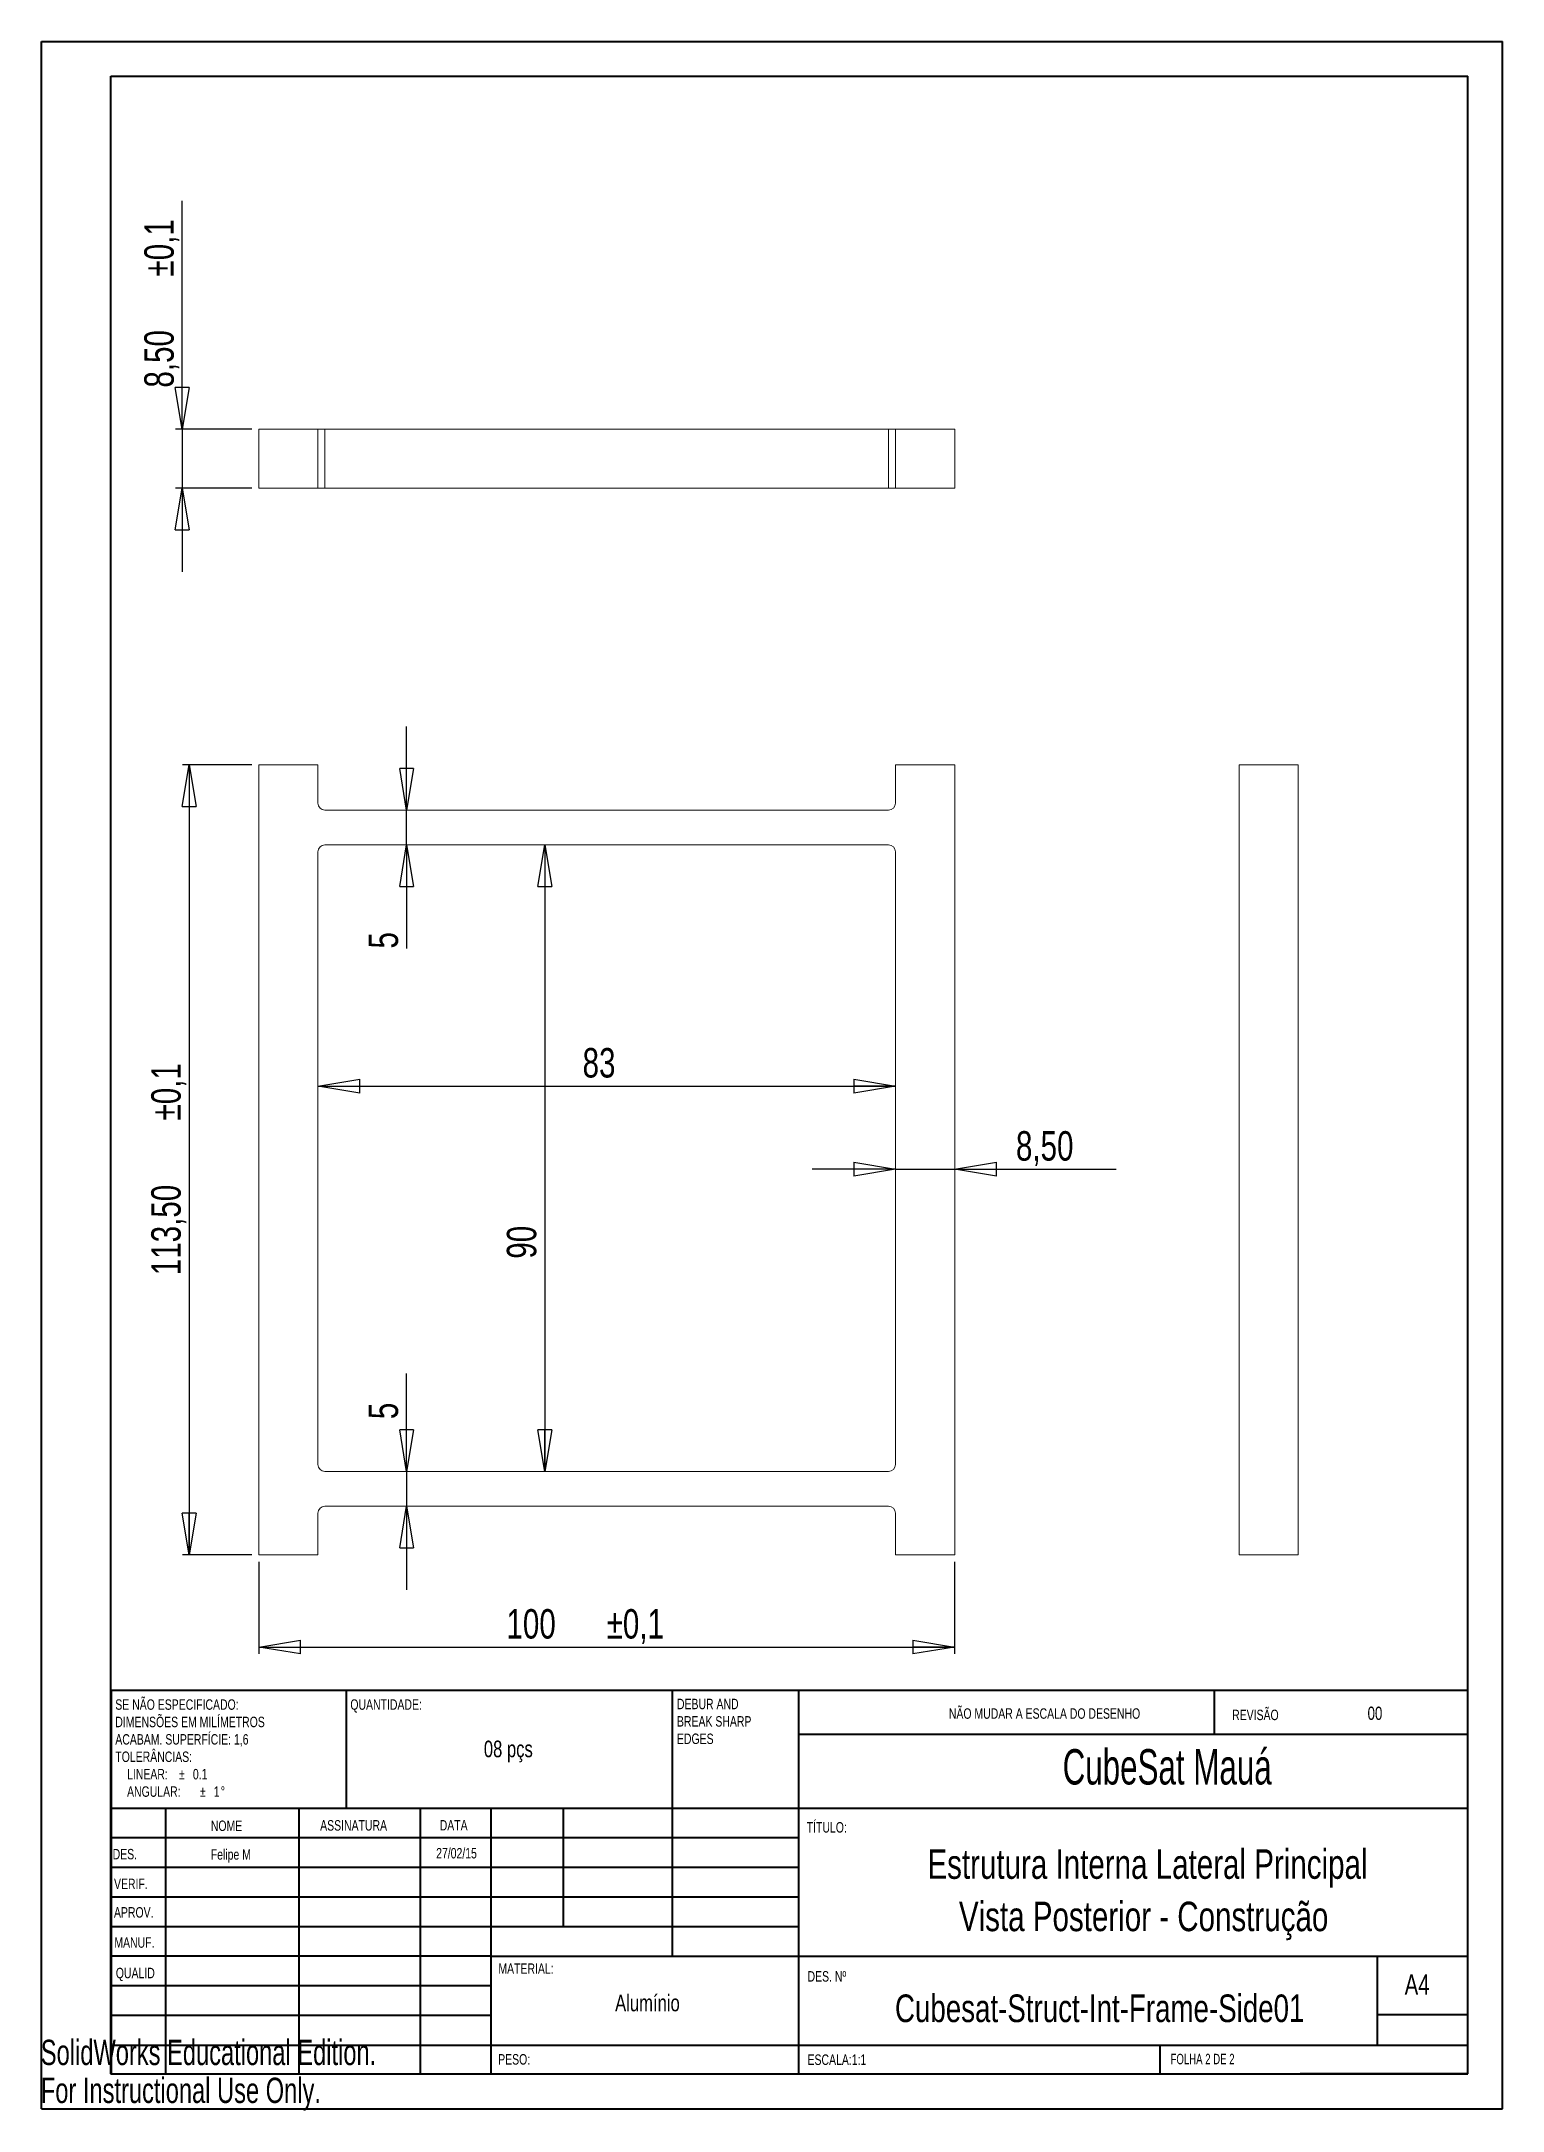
# Paper-space layout 'Folha02' of a CAD drawing. Header units: millimetres. Extents: x 0 to 210, y 0 to 297.
import ezdxf

# ---------------------------------------------------------------- set-up
doc = ezdxf.new("R2010")
doc.units = ezdxf.units.MM
doc.layers.add('FORMAT', color=7, linetype='Continuous')
doc.styles.add('SLDTEXTSTYLE0', font='TXT', dxfattribs={"width": 0.75})
doc.styles.add('SLDTEXTSTYLE1', font='TXT', dxfattribs={"width": 0.663})
doc.styles.add('SLDTEXTSTYLE2', font='TXT', dxfattribs={"width": 0.6875})
doc.styles.add('SLDTEXTSTYLE3', font='TXT', dxfattribs={"width": 0.7})
doc.dimstyles.new('SLDDIMSTYLE0', dxfattribs={"dimtxt": 4.233333, "dimasz": 5.9944, "dimexe": 0, "dimexo": 0.0625, "dimgap": 1.058333, "dimtad": 1, "dimrnd": 1e-09, "dimzin": 12, "dimdsep": 46, "dimtxsty": 'SLDTEXTSTYLE0', "dimblk1": 'CLOSED', "dimblk2": 'CLOSED', "dimsah": 1, "dimcen": 0.09, "dimadec": 0, "dimazin": 3, "dimtfac": 1, "dimtofl": 0, "dimtmove": 0, "dimatfit": 3, "dimldrblk": 'CLOSED', "dimfxl": 0, "dimfrac": 2, "dimtolj": 1, "dimtzin": 12, "dimarcsym": 0})
doc.dimstyles.new('SLDDIMSTYLE1', dxfattribs={"dimtxt": 4.233333, "dimasz": 5.9944, "dimexe": 0, "dimexo": 0.0625, "dimgap": 1.058333, "dimtad": 1, "dimrnd": 1e-09, "dimzin": 12, "dimdsep": 46, "dimtxsty": 'SLDTEXTSTYLE0', "dimblk1": 'CLOSED', "dimblk2": 'CLOSED', "dimsah": 1, "dimcen": 0.09, "dimadec": 0, "dimazin": 3, "dimtfac": 1, "dimtmove": 0, "dimatfit": 0, "dimldrblk": 'CLOSED', "dimfxl": 0, "dimfrac": 2, "dimtolj": 1, "dimtzin": 12, "dimarcsym": 0})
doc.dimstyles.new('SLDDIMSTYLE2', dxfattribs={"dimtxt": 4.233333, "dimasz": 5.9944, "dimexe": 0, "dimexo": 0.0625, "dimgap": 1.058333, "dimtad": 1, "dimrnd": 1e-09, "dimzin": 12, "dimdsep": 46, "dimtxsty": 'SLDTEXTSTYLE0', "dimblk1": 'CLOSED', "dimblk2": 'CLOSED', "dimsah": 1, "dimcen": 0.09, "dimadec": 0, "dimazin": 3, "dimtol": 1, "dimtp": 0.1, "dimtm": 0.1, "dimtfac": 1, "dimtdec": 1, "dimtofl": 0, "dimtmove": 0, "dimatfit": 3, "dimldrblk": 'CLOSED', "dimfxl": 0, "dimfrac": 2, "dimtolj": 1, "dimarcsym": 0})
doc.dimstyles.new('SLDDIMSTYLE3', dxfattribs={"dimtxt": 4.233333, "dimasz": 5.9944, "dimexe": 0, "dimexo": 0.0625, "dimgap": 1.058333, "dimtad": 1, "dimrnd": 1e-09, "dimzin": 12, "dimdsep": 46, "dimtxsty": 'SLDTEXTSTYLE0', "dimblk1": 'CLOSED', "dimblk2": 'CLOSED', "dimsah": 1, "dimcen": 0.09, "dimadec": 0, "dimazin": 3, "dimtol": 1, "dimtp": 0.1, "dimtm": 0.1, "dimtfac": 1, "dimtdec": 1, "dimtmove": 0, "dimatfit": 0, "dimldrblk": 'CLOSED', "dimfxl": 0, "dimfrac": 2, "dimtolj": 1, "dimarcsym": 0})

# ---------------------------------------------------------------- blocks, each defined once
blk = doc.blocks.new('SW_NOTE_2')
at = {"color": 0, "linetype": 'Continuous', "lineweight": 0, "char_height": 1.5, "attachment_point": 1, "style": 'SLDTEXTSTYLE0'}
for s, insert in [('DEBUR AND', (0, 1.93)), ('BREAK SHARP', (0, -0.57)), ('EDGES', (0, -3.07))]:
    blk.add_mtext(s, dxfattribs=dict(at, insert=insert))
blk = doc.blocks.new('SW_NOTE_3')
at = {"color": 0, "linetype": 'Continuous', "lineweight": 0, "char_height": 1.5, "attachment_point": 1, "style": 'SLDTEXTSTYLE0'}
for s, insert in [('SE NÃO ESPECIFICADO:', (0, 1.93)), ('ACABAM. SUPERFÍCIE: 1,6', (0, -3.07)), ('DIMENSÕES EM MILÍMETROS', (0, -0.57)), ('TOLERÂNCIAS:', (0, -5.57)), ('LINEAR:', (1.69, -8.07)), ('%%p', (9.16, -8.07)), ('0.1', (11.15, -8.07)), ('ANGULAR:', (1.69, -10.57)), ('%%p', (12.16, -10.57)), ('1', (14.15, -10.57)), ('%%d', (15.16, -10.57))]:
    blk.add_mtext(s, dxfattribs=dict(at, insert=insert))
blk = doc.blocks.new('_CLOSED')
at = {"color": 0, "linetype": 'ByBlock', "lineweight": -2}
for p, q in [((-1, 0.166667), (0, 0)), ((-1, 0.166667), (-1, -0.166667)), ((0, 0), (-1, -0.166667)), ((0, 0), (-1, 0))]:
    blk.add_line(p, q, dxfattribs=at)
blk = doc.blocks.new('_D')
at = {"layer": 'FORMAT'}
blk.add_line((39.83, 147.14), (122.83, 147.14), dxfattribs=at)
at = {"layer": 'FORMAT', "xscale": 5.9944, "yscale": 5.9944, "rotation": 180.0000000000004}
blk.add_blockref('_CLOSED', (39.83, 147.14, 0.1), dxfattribs=at)
at = {"layer": 'FORMAT', "xscale": 5.9944, "yscale": 5.9944}
blk.add_blockref('_CLOSED', (122.83, 147.14, 0.1), dxfattribs=at)
at = {"layer": 'FORMAT', "insert": (77.86, 152.6, 0.1), "char_height": 4.233, "attachment_point": 1, "style": 'SLDTEXTSTYLE0'}
blk.add_mtext('83', dxfattribs=at)
blk = doc.blocks.new('_D_1')
at = {"layer": 'FORMAT'}
blk.add_line((72.42, 181.78), (72.42, 91.78), dxfattribs=at)
at = {"layer": 'FORMAT', "xscale": 5.9944, "yscale": 5.9944}
for p, rotation in [((72.42, 181.78, 0.1), 90.0000000000004), ((72.42, 91.78, 0.1), 270.0000000000004)]:
    blk.add_blockref('_CLOSED', p, dxfattribs=dict(at, rotation=rotation))
at = {"layer": 'FORMAT', "insert": (66.97, 122.34, 0.1), "char_height": 4.233, "attachment_point": 1, "rotation": 90, "style": 'SLDTEXTSTYLE0'}
blk.add_mtext('90', dxfattribs=at)
blk = doc.blocks.new('_D_2')
at = {"layer": 'FORMAT'}
for p, q in [((122.83, 135.2), (110.84, 135.2)), ((122.83, 135.2), (131.33, 135.2)), ((131.33, 135.2), (154.52, 135.2))]:
    blk.add_line(p, q, dxfattribs=at)
at = {"layer": 'FORMAT', "xscale": 5.9944, "yscale": 5.9944}
blk.add_blockref('_CLOSED', (122.83, 135.2, 0.1), dxfattribs=at)
at = {"layer": 'FORMAT', "xscale": 5.9944, "yscale": 5.9944, "rotation": 180.0000000000004}
blk.add_blockref('_CLOSED', (131.33, 135.2, 0.1), dxfattribs=at)
at = {"layer": 'FORMAT', "insert": (140.14, 140.66, 0.1), "char_height": 4.233, "attachment_point": 1, "style": 'SLDTEXTSTYLE0'}
blk.add_mtext('8,50', dxfattribs=at)
blk = doc.blocks.new('_D_3')
at = {"layer": 'FORMAT'}
for p, q in [((31.33, 78.79), (31.33, 65.56)), ((131.33, 78.79), (131.33, 65.56)), ((31.33, 66.55), (131.33, 66.55))]:
    blk.add_line(p, q, dxfattribs=at)
at = {"layer": 'FORMAT', "xscale": 5.9944, "yscale": 5.9944, "rotation": 180.0000000000004}
blk.add_blockref('_CLOSED', (31.33, 66.55, 0.1), dxfattribs=at)
at = {"layer": 'FORMAT', "xscale": 5.9944, "yscale": 5.9944}
blk.add_blockref('_CLOSED', (131.33, 66.55, 0.1), dxfattribs=at)
at = {"layer": 'FORMAT', "char_height": 4.233, "attachment_point": 1, "style": 'SLDTEXTSTYLE0'}
for s, insert in [('100', (66.92, 72, 0.1)), ('±0,1', (81.32, 72, 0.1))]:
    blk.add_mtext(s, dxfattribs=dict(at, insert=insert))
blk = doc.blocks.new('_D_4')
at = {"layer": 'FORMAT'}
for p, q in [((52.57, 91.78), (52.57, 105.85)), ((52.57, 91.78), (52.57, 86.78)), ((52.57, 86.78), (52.57, 74.79))]:
    blk.add_line(p, q, dxfattribs=at)
at = {"layer": 'FORMAT', "xscale": 5.9944, "yscale": 5.9944}
for p, rotation in [((52.57, 91.78, 0.1), 270.0000000000004), ((52.57, 86.78, 0.1), 90.0000000000004)]:
    blk.add_blockref('_CLOSED', p, dxfattribs=dict(at, rotation=rotation))
at = {"layer": 'FORMAT', "insert": (47.11, 99.29, 0.1), "char_height": 4.23, "attachment_point": 1, "rotation": 90, "style": 'SLDTEXTSTYLE0'}
blk.add_mtext('5', dxfattribs=at)
blk = doc.blocks.new('_D_5')
at = {"layer": 'FORMAT'}
for p, q in [((52.57, 186.78), (52.57, 198.77)), ((52.57, 181.78), (52.57, 186.78)), ((52.57, 181.78), (52.57, 166.9))]:
    blk.add_line(p, q, dxfattribs=at)
at = {"layer": 'FORMAT', "xscale": 5.9944, "yscale": 5.9944}
for p, rotation in [((52.57, 186.78, 0.1), 270.0000000000004), ((52.57, 181.78, 0.1), 90.0000000000004)]:
    blk.add_blockref('_CLOSED', p, dxfattribs=dict(at, rotation=rotation))
at = {"layer": 'FORMAT', "insert": (47.11, 166.9, 0.1), "char_height": 4.23, "attachment_point": 1, "rotation": 90, "style": 'SLDTEXTSTYLE0'}
blk.add_mtext('5', dxfattribs=at)
blk = doc.blocks.new('_D_6')
at = {"layer": 'FORMAT'}
for p, q in [((30.34, 193.28), (20.34, 193.28)), ((21.33, 193.28), (21.33, 79.78)), ((30.34, 79.78), (20.34, 79.78))]:
    blk.add_line(p, q, dxfattribs=at)
at = {"layer": 'FORMAT', "xscale": 5.9944, "yscale": 5.9944}
for p, rotation in [((21.33, 193.28, 0.1), 90.0000000000004), ((21.33, 79.78, 0.1), 270.0000000000004)]:
    blk.add_blockref('_CLOSED', p, dxfattribs=dict(at, rotation=rotation))
at = {"layer": 'FORMAT', "char_height": 4.233, "attachment_point": 1, "rotation": 90, "style": 'SLDTEXTSTYLE0'}
for s, insert in [('±0,1', (15.87, 142.2, 0.1)), ('113,50', (15.87, 119.97, 0.1))]:
    blk.add_mtext(s, dxfattribs=dict(at, insert=insert))
blk = doc.blocks.new('_D_7')
at = {"layer": 'FORMAT'}
for p, q in [((20.33, 241.52), (20.33, 274.33)), ((30.34, 241.52), (19.34, 241.52)), ((20.33, 241.52), (20.33, 233.02)), ((30.34, 233.02), (19.34, 233.02)), ((20.33, 233.02), (20.33, 221.03))]:
    blk.add_line(p, q, dxfattribs=at)
at = {"layer": 'FORMAT', "xscale": 5.9944, "yscale": 5.9944}
for p, rotation in [((20.33, 241.52, 0.1), 270.0000000000004), ((20.33, 233.02, 0.1), 90.0000000000004)]:
    blk.add_blockref('_CLOSED', p, dxfattribs=dict(at, rotation=rotation))
at = {"layer": 'FORMAT', "char_height": 4.233, "attachment_point": 1, "rotation": 90, "style": 'SLDTEXTSTYLE0'}
for s, insert in [('±0,1', (14.87, 263.44, 0.1)), ('8,50', (14.87, 247.48, 0.1))]:
    blk.add_mtext(s, dxfattribs=dict(at, insert=insert))

psp = doc.layouts.new('Folha02')

# ---------------------------------------------------------------- linework, layer by layer
at = {"color": 7, "linetype": 'Continuous', "lineweight": 40}
for p, q in [((0.079, 0.215), (0.079, 297.215)), ((0.079, 297.215), (210.079, 297.215)), ((210.079, 0.215), (210.079, 297.215)), ((210.079, 292.215), (210.079, 297.215)), ((10.079, 292.215), (205.079, 292.215)), ((10.079, 5.215), (10.079, 292.215)), ((205.079, 5.215), (205.079, 292.215)), ((10.111, 60.371), (205.079, 60.371)), ((10.111, 60.371), (10.111, 5.121)), ((43.911, 43.371), (43.911, 60.371)), ((90.711, 60.371), (90.711, 22.121)), ((108.911, 60.371), (108.911, 5.121)), ((168.679, 54.09), (168.679, 60.465)), ((205.079, 53.996), (108.911, 53.996)), ((205.079, 43.371), (10.111, 43.371)), ((17.911, 43.371), (17.911, 5.121)), ((37.102, 43.371), (37.102, 5.121)), ((54.51, 43.371), (54.51, 5.121)), ((64.711, 5.121), (64.711, 43.371)), ((75.111, 26.371), (75.111, 43.371)), ((108.911, 39.121), (10.111, 39.121)), ((108.911, 34.871), (10.111, 34.871)), ((108.911, 30.621), (10.111, 30.621)), ((108.911, 26.371), (10.111, 26.371)), ((64.711, 22.121), (10.111, 22.121)), ((64.711, 22.121), (205.079, 22.121)), ((192.079, 9.465), (192.079, 22.215)), ((64.711, 17.871), (10.111, 17.871)), ((64.711, 13.621), (10.111, 13.621)), ((205.079, 13.715), (192.079, 13.715)), ((10.111, 9.371), (205.079, 9.371)), ((160.879, 5.215), (160.879, 9.465)), ((10.079, 5.215), (205.079, 5.215)), ((205.079, 5.215), (180.988, 5.215)), ((0.079, 0.215), (210.079, 0.215))]:
    psp.add_line(p, q, dxfattribs=at)
at = {"color": 7, "linetype": 'Continuous', "lineweight": 15}
for p, q in [((31.331, 233.023), (31.331, 241.523)), ((39.831, 241.523), (31.331, 241.523)), ((39.831, 241.523), (39.831, 233.023)), ((39.831, 241.523), (40.831, 241.523)), ((40.831, 241.523), (40.831, 233.023)), ((40.831, 241.523), (121.831, 241.523)), ((121.831, 241.523), (121.831, 233.023)), ((121.831, 241.523), (122.831, 241.523)), ((122.831, 241.523), (122.831, 233.023)), ((131.331, 241.523), (122.831, 241.523)), ((131.331, 233.023), (131.331, 241.523)), ((39.831, 233.023), (31.331, 233.023)), ((39.831, 233.023), (40.831, 233.023)), ((40.831, 233.023), (121.831, 233.023)), ((121.831, 233.023), (122.831, 233.023)), ((131.331, 233.023), (122.831, 233.023)), ((31.331, 193.277), (31.331, 79.777)), ((39.831, 193.277), (31.331, 193.277)), ((39.831, 193.277), (39.831, 187.777)), ((122.831, 187.777), (122.831, 193.277)), ((131.331, 193.277), (122.831, 193.277)), ((131.331, 79.777), (131.331, 193.277)), ((172.202, 79.777), (172.202, 193.277)), ((172.202, 193.277), (180.702, 193.277)), ((180.702, 79.777), (180.702, 193.277)), ((40.831, 186.777), (121.831, 186.777)), ((121.831, 181.777), (40.831, 181.777)), ((39.831, 180.777), (39.831, 92.777)), ((122.831, 92.777), (122.831, 180.777)), ((40.831, 91.777), (121.831, 91.777)), ((121.831, 86.777), (40.831, 86.777)), ((39.831, 85.777), (39.831, 79.777)), ((122.831, 79.777), (122.831, 85.777)), ((31.331, 79.777), (39.831, 79.777)), ((122.831, 79.777), (131.331, 79.777)), ((172.202, 79.777), (180.702, 79.777))]:
    psp.add_line(p, q, dxfattribs=at)
for centre, start, end in [((40.831, 187.777), 180, 270), ((121.831, 187.777), 270, 0), ((40.831, 180.777), 90, 180), ((121.831, 180.777), 0, 90), ((40.831, 92.777), 180, 270), ((121.831, 92.777), 270, 0), ((40.831, 85.777), 90, 180), ((121.831, 85.777), 0, 90)]:
    psp.add_arc(centre, 1, start, end, dxfattribs=at)

# ---------------------------------------------------------------- block references
at = {"color": 7, "linetype": 'Continuous', "lineweight": 0}
for name, p in [('SW_NOTE_3', (10.704, 57.108)), ('SW_NOTE_2', (91.42, 57.19))]:
    psp.add_blockref(name, p, dxfattribs=at)

# ---------------------------------------------------------------- texts
for s, insert, char_height, attachment_point, style in [('QUANTIDADE:', (44.482, 59.04), 1.5, 1, 'SLDTEXTSTYLE0'), ('NÃO MUDAR A ESCALA DO DESENHO', (130.493, 57.748), 1.5, 1, 'SLDTEXTSTYLE0'), ('REVISÃO', (171.206, 57.55), 1.5, 1, 'SLDTEXTSTYLE0'), ('00', (191.731, 57.99), 1.905, 2, 'SLDTEXTSTYLE0'), ('08 pçs', (67.185, 53.102), 2.3813, 2, 'SLDTEXTSTYLE0'), ('CubeSat Mauá', (161.869, 51.883), 5.08, 2, 'SLDTEXTSTYLE1'), ('NOME', (24.433, 41.622), 1.5, 1, 'SLDTEXTSTYLE0'), ('ASSINATURA', (40.144, 41.683), 1.5, 1, 'SLDTEXTSTYLE0'), ('DATA', (57.326, 41.697), 1.5, 1, 'SLDTEXTSTYLE0'), ('TÍTULO:', (110.067, 41.399), 1.5, 1, 'SLDTEXTSTYLE0'), ('DES.', (10.323, 37.551), 1.5, 1, 'SLDTEXTSTYLE0'), ('Felipe M', (27.31, 37.504), 1.4986, 2, 'SLDTEXTSTYLE0'), ('27/02/15', (59.74, 37.68), 1.4986, 2, 'SLDTEXTSTYLE0'), ('Estrutura Interna Lateral Principal', (159.042, 37.487), 4.23333, 2, 'SLDTEXTSTYLE0'), ('VERIF.', (10.521, 33.275), 1.5, 1, 'SLDTEXTSTYLE0'), ('APROV.', (10.513, 29.185), 1.5, 1, 'SLDTEXTSTYLE0'), ('MANUF.', (10.566, 24.855), 1.5, 1, 'SLDTEXTSTYLE0'), ('MATERIAL:', (65.757, 21.107), 1.5, 1, 'SLDTEXTSTYLE0'), ('QUALID', (10.78, 20.471), 1.5, 1, 'SLDTEXTSTYLE0'), ('DES. Nº', (110.185, 19.99), 1.5, 1, 'SLDTEXTSTYLE0'), ('A4', (196, 19.515), 2.9104, 1, 'SLDTEXTSTYLE0'), ('Alumínio', (87.179, 16.606), 2.3813, 2, 'SLDTEXTSTYLE0'), ('Cubesat-Struct-Int-Frame-Side01', (152.171, 16.638), 3.96875, 2, 'SLDTEXTSTYLE0'), ('PESO:', (65.729, 8.07), 1.4986, 1, 'SLDTEXTSTYLE0'), ('ESCALA:1:1', (110.185, 8.021), 1.5, 1, 'SLDTEXTSTYLE0'), ('FOLHA 2 DE 2', (162.357, 8.115), 1.5, 1, 'SLDTEXTSTYLE2')]:
    psp.add_mtext(s, dxfattribs=dict(at, insert=insert, char_height=char_height, attachment_point=attachment_point, style=style))
at = {"color": 7, "linetype": 'Continuous', "char_height": 3.633, "attachment_point": 1, "style": 'SLDTEXTSTYLE3'}
for s, insert in [('SolidWorks Educational Edition.', (0, 10.133)), ('For Instructional Use Only.', (0, 4.683))]:
    psp.add_mtext(s, dxfattribs=dict(at, insert=insert))
at = {"layer": 'FORMAT', "insert": (158.487, 29.969), "char_height": 4.23333, "attachment_point": 2, "style": 'SLDTEXTSTYLE0'}
psp.add_mtext('Vista Posterior - Construção', dxfattribs=at)

# ---------------------------------------------------------------- dimensions: what is measured, and where the dimension line sits
at = {"layer": 'FORMAT'}
for base, p1, p2, dimstyle, picture, middle in [((20.331, 233.023), (31.331, 241.523), (31.331, 233.023), 'SLDDIMSTYLE3', '_D_7', (20.331, 260.902)), ((52.572, 186.777), (40.831, 181.777), (40.831, 186.777), 'SLDDIMSTYLE1', '_D_5', (52.572, 170.177)), ((21.331, 79.777), (31.331, 193.277), (31.331, 79.777), 'SLDDIMSTYLE2', '_D_6', (21.331, 136.527)), ((72.423, 91.777), (40.831, 181.777), (40.831, 91.777), 'SLDDIMSTYLE0', '_D_1', (72.423, 127.184)), ((52.572, 86.777), (40.831, 91.777), (40.831, 86.777), 'SLDDIMSTYLE1', '_D_4', (52.572, 102.574))]:
    dim = psp.add_linear_dim(base=base, p1=p1, p2=p2, angle=90, dimstyle=dimstyle, dxfattribs=at)
    dim.commit()
    dim.dimension.update_dxf_attribs({"geometry": picture, "text_midpoint": middle, "dimtype": 160})
for base, p1, p2, dimstyle, picture, middle in [((122.831, 147.14), (39.831, 180.777), (122.831, 180.777), 'SLDDIMSTYLE0', '_D', (82.704, 147.14)), ((131.331, 135.203), (122.831, 92.777), (131.331, 79.777), 'SLDDIMSTYLE1', '_D_2', (147.331, 135.203)), ((131.331, 66.547), (31.331, 79.777), (131.331, 79.777), 'SLDDIMSTYLE2', '_D_3', (79.561, 66.547))]:
    dim = psp.add_linear_dim(base=base, p1=p1, p2=p2, dimstyle=dimstyle, dxfattribs=at)
    dim.commit()
    dim.dimension.update_dxf_attribs({"geometry": picture, "text_midpoint": middle, "dimtype": 160})

doc.saveas('drawing.dxf')
